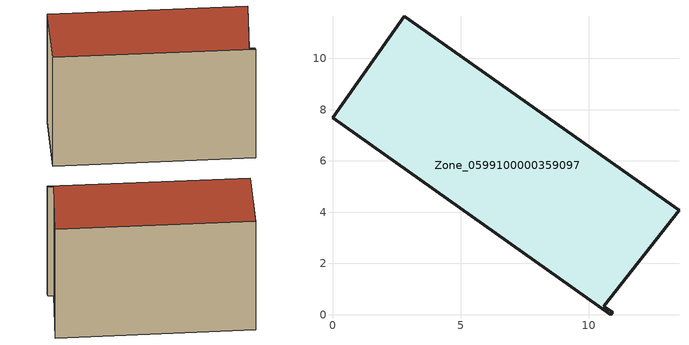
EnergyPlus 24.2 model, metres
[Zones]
Zone_0599100000359097
 floor ground (C_G): 13.53,4.07 10.59,0.33 10.93,0.09 10.87,0 0,7.68 2.8,11.65 z3.72
 wall outside (C_F): 13.53,4.07 2.8,11.65 0,7.68 10.87,0 10.93,0.09 10.59,0.33 13.53,4.07 z3.72:12.48
 roof outside (C_R): 10.59,0.33 13.53,4.07 2.8,11.65 0,7.68 10.87,0 10.93,0.09 z12.48
[BUILDING]
Pand.0599100000359097: North Axis=0; Terrain=City; Loads Convergence Tolerance Value=0.04; Temperature Convergence Tolerance Value=0.4; Solar Distribution=FullExterior; Maximum Number of Warmup Days=25; Minimum Number of Warmup Days=1
[Site:Location]
Rotterdam.The.Hague.AP_ZH_NLD Design_Conditions: Latitude=51.96; Longitude=4.45; Time Zone=1; Elevation=-4.5
[SITE:GROUNDTEMPERATURE:BUILDINGSURFACE]
18, 18, 18, 18, 18, 18, 18, 18, 18, 18, 18, 18
[MATERIAL] Thermal Absorptance=0.9; Solar Absorptance=0.7; Visible Absorptance=0.7
Name | Roughness | Thickness | Conductivity | Density | Specific Heat
G.TI.1992-2005 | MediumSmooth | 0.15 | 0.06 | 540 | 1210
F.TI.1992-2005 | Rough | 0.3 | 0.12 | 1920 | 840
R.TI.1992-2005 | MediumRough | 0.2 | 0.08 | 1500 | 1000
[CONSTRUCTION]
C_G: G.TI.1992-2005
C_F: F.TI.1992-2005
C_R: R.TI.1992-2005
[ZONE]
Zone_0599100000359097: Type=1; Multiplier=1; Ceiling Height=Autocalculate; Volume=Autocalculate; Floor Area=autocalculate; Part of Total Floor Area=Yes
[ZONEINFILTRATION:DESIGNFLOWRATE]
Infil_Zone_0599100000359097: Zone or ZoneList or Space or SpaceList=Zone_0599100000359097; Schedule=AlwaysOn; Design Flow Rate Calculation Method=Flow/Area; Flow Rate per Floor Area=0.0015; Constant Term Coefficient=1; Temperature Term Coefficient=0; Velocity Term Coefficient=0; Velocity Squared Term Coefficient=0
[HVACTEMPLATE:ZONE:IDEALLOADSAIRSYSTEM]
Zone_0599100000359097: Maximum Heating Supply Air Temperature=50; Minimum Cooling Supply Air Temperature=13; Maximum Heating Supply Air Humidity Ratio=0.0156; Minimum Cooling Supply Air Humidity Ratio=0.0077; Heating Limit=NoLimit; Cooling Limit=NoLimit; Dehumidification Control Type=ConstantSensibleHeatRatio; Cooling Sensible Heat Ratio=0.7; Dehumidification Setpoint=60; Humidification Control Type=None; Humidification Setpoint=30; Outdoor Air Method=None; Outdoor Air Flow Rate per Person=0.00944; Outdoor Air Flow Rate per Zone Floor Area=0; Outdoor Air Flow Rate per Zone=0; Demand Controlled Ventilation Type=None; Outdoor Air Economizer Type=NoEconomizer; Heat Recovery Type=None; Sensible Heat Recovery Effectiveness=0.7; Latent Heat Recovery Effectiveness=0.65
[ZONECONTROL:THERMOSTAT]
ThermostatControl_Zone_0599100000359097: Zone or ZoneList=Zone_0599100000359097; Control Type Schedule=DualSetpointControlType; Control 1=Thermostat_Zone_0599100000359097; Temperature Difference Between Cutout And Setpoint=0
[THERMOSTATSETPOINT:DUALSETPOINT]
Thermostat_Zone_0599100000359097: Heating Setpoint Temperature Schedule=HeatingSetpoint_Zone_0599100000359097; Cooling Setpoint Temperature Schedule=CoolingSetpoint_Zone_0599100000359097
[SCHEDULE:COMPACT]
HeatingSetpoint_Zone_0599100000359097: Through: 12/31, For: AllDays, Until: 24:00, 21
CoolingSetpoint_Zone_0599100000359097: Through: 12/31, For: AllDays, Until: 24:00, 24
DualSetpointControlType: Through: 12/31, For: AllDays, Until: 24:00, 4
AlwaysOn: Through: 12/31, For: AllDays, Until: 24:00, 1
